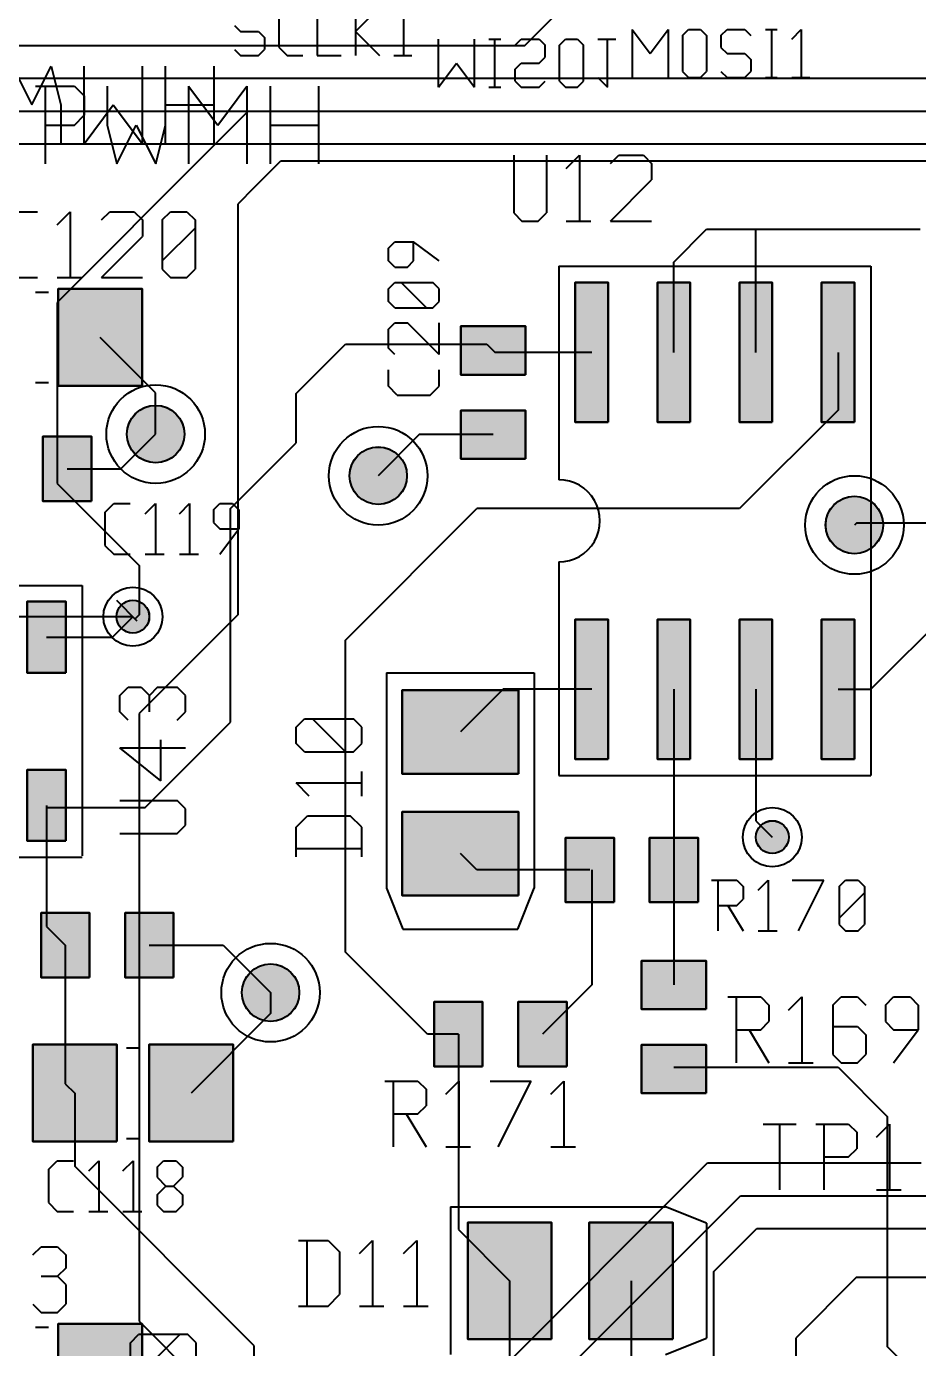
# Model space of a CAD drawing. Header units: millimetres. Extents: x 3 to 131, y 2 to 65.
# Drawn here: x 49.57 to 63.37, y 30.78 to 51.23 of the extents above; entities that cross this region are included whole.
import ezdxf

# ---------------------------------------------------------------- set-up
doc = ezdxf.new("R2010")
doc.units = ezdxf.units.MM
for name, color, linetype in [('bottom_copper', 7, 'Continuous'), ('bottom_silk', 7, 'Continuous'), ('drill_plated', 7, 'Continuous'), ('top_copper', 7, 'Continuous'), ('top_silk', 7, 'Continuous')]:
    doc.layers.add(name, color=color, linetype=linetype)

msp = doc.modelspace()

# ---------------------------------------------------------------- hatches: boundary and pattern name
at = {"layer": 'bottom_copper', "lineweight": 40}
for points in [[(52.008, 44.836), (51.982, 44.752), (51.941, 44.676), (51.886, 44.608), (51.819, 44.553), (51.742, 44.512), (51.659, 44.487), (51.572, 44.478), (51.485, 44.487), (51.402, 44.512), (51.325, 44.553), (51.257, 44.608), (51.202, 44.676), (51.161, 44.752), (51.136, 44.836), (51.127, 44.923), (51.136, 45.009), (51.161, 45.093), (51.202, 45.17), (51.257, 45.237), (51.325, 45.292), (51.402, 45.333), (51.485, 45.359), (51.572, 45.367), (51.659, 45.359), (51.742, 45.333), (51.819, 45.292), (51.886, 45.237), (51.941, 45.17), (51.982, 45.093), (52.008, 45.009), (52.016, 44.923), (52.008, 44.836)], [(55.451, 44.193), (55.425, 44.109), (55.384, 44.033), (55.329, 43.965), (55.262, 43.91), (55.185, 43.869), (55.102, 43.844), (55.015, 43.835), (54.928, 43.844), (54.845, 43.869), (54.768, 43.91), (54.7, 43.965), (54.645, 44.033), (54.604, 44.109), (54.579, 44.193), (54.57, 44.279), (54.579, 44.366), (54.604, 44.45), (54.645, 44.526), (54.7, 44.594), (54.768, 44.649), (54.845, 44.69), (54.928, 44.715), (55.015, 44.724), (55.102, 44.715), (55.185, 44.69), (55.262, 44.649), (55.329, 44.594), (55.384, 44.526), (55.425, 44.45), (55.451, 44.366), (55.459, 44.279), (55.451, 44.193)], [(62.817, 43.431), (62.791, 43.347), (62.75, 43.271), (62.695, 43.203), (62.628, 43.148), (62.551, 43.107), (62.468, 43.082), (62.381, 43.073), (62.294, 43.082), (62.211, 43.107), (62.134, 43.148), (62.066, 43.203), (62.011, 43.271), (61.97, 43.347), (61.945, 43.431), (61.936, 43.517), (61.945, 43.604), (61.97, 43.688), (62.011, 43.764), (62.066, 43.832), (62.134, 43.887), (62.211, 43.928), (62.294, 43.953), (62.381, 43.962), (62.468, 43.953), (62.551, 43.928), (62.628, 43.887), (62.695, 43.832), (62.75, 43.764), (62.791, 43.688), (62.817, 43.604), (62.825, 43.517), (62.817, 43.431)], [(51.469, 42.051), (51.454, 42.003), (51.431, 41.959), (51.399, 41.92), (51.361, 41.889), (51.317, 41.865), (51.269, 41.851), (51.22, 41.846), (51.17, 41.851), (51.123, 41.865), (51.079, 41.889), (51.04, 41.92), (51.009, 41.959), (50.985, 42.003), (50.971, 42.051), (50.966, 42.1), (50.971, 42.15), (50.985, 42.197), (51.009, 42.241), (51.04, 42.28), (51.079, 42.311), (51.123, 42.335), (51.17, 42.349), (51.22, 42.354), (51.269, 42.349), (51.317, 42.335), (51.361, 42.311), (51.399, 42.28), (51.431, 42.241), (51.454, 42.197), (51.469, 42.15), (51.474, 42.1), (51.469, 42.051)], [(61.36, 38.642), (61.345, 38.594), (61.322, 38.55), (61.29, 38.512), (61.252, 38.48), (61.208, 38.457), (61.16, 38.442), (61.111, 38.438), (61.061, 38.442), (61.014, 38.457), (60.97, 38.48), (60.931, 38.512), (60.9, 38.55), (60.876, 38.594), (60.862, 38.642), (60.857, 38.691), (60.862, 38.741), (60.876, 38.789), (60.9, 38.833), (60.931, 38.871), (60.97, 38.903), (61.014, 38.926), (61.061, 38.941), (61.111, 38.946), (61.16, 38.941), (61.208, 38.926), (61.252, 38.903), (61.29, 38.871), (61.322, 38.833), (61.345, 38.789), (61.36, 38.741), (61.365, 38.691), (61.36, 38.642)], [(53.786, 36.2), (53.76, 36.116), (53.719, 36.04), (53.664, 35.972), (53.597, 35.917), (53.52, 35.876), (53.437, 35.851), (53.35, 35.842), (53.263, 35.851), (53.18, 35.876), (53.103, 35.917), (53.035, 35.972), (52.98, 36.04), (52.939, 36.116), (52.914, 36.2), (52.905, 36.287), (52.914, 36.373), (52.939, 36.457), (52.98, 36.534), (53.035, 36.601), (53.103, 36.656), (53.18, 36.697), (53.263, 36.723), (53.35, 36.731), (53.437, 36.723), (53.52, 36.697), (53.597, 36.656), (53.664, 36.601), (53.719, 36.534), (53.76, 36.457), (53.786, 36.373), (53.794, 36.287), (53.786, 36.2)]]:
    msp.add_hatch(color=7, dxfattribs=at).paths.add_polyline_path(points, flags=0)
at = {"layer": 'drill_plated', "lineweight": 40}
for points in [[(52.008, 44.836), (51.982, 44.752), (51.941, 44.676), (51.886, 44.608), (51.819, 44.553), (51.742, 44.512), (51.659, 44.487), (51.572, 44.478), (51.485, 44.487), (51.402, 44.512), (51.325, 44.553), (51.257, 44.608), (51.202, 44.676), (51.161, 44.752), (51.136, 44.836), (51.127, 44.923), (51.136, 45.009), (51.161, 45.093), (51.202, 45.17), (51.257, 45.237), (51.325, 45.292), (51.402, 45.333), (51.485, 45.359), (51.572, 45.367), (51.659, 45.359), (51.742, 45.333), (51.819, 45.292), (51.886, 45.237), (51.941, 45.17), (51.982, 45.093), (52.008, 45.009), (52.016, 44.923), (52.008, 44.836)], [(55.451, 44.193), (55.425, 44.109), (55.384, 44.033), (55.329, 43.965), (55.262, 43.91), (55.185, 43.869), (55.102, 43.844), (55.015, 43.835), (54.928, 43.844), (54.845, 43.869), (54.768, 43.91), (54.7, 43.965), (54.645, 44.033), (54.604, 44.109), (54.579, 44.193), (54.57, 44.279), (54.579, 44.366), (54.604, 44.45), (54.645, 44.526), (54.7, 44.594), (54.768, 44.649), (54.845, 44.69), (54.928, 44.715), (55.015, 44.724), (55.102, 44.715), (55.185, 44.69), (55.262, 44.649), (55.329, 44.594), (55.384, 44.526), (55.425, 44.45), (55.451, 44.366), (55.459, 44.279), (55.451, 44.193)], [(62.817, 43.431), (62.791, 43.347), (62.75, 43.271), (62.695, 43.203), (62.628, 43.148), (62.551, 43.107), (62.468, 43.082), (62.381, 43.073), (62.294, 43.082), (62.211, 43.107), (62.134, 43.148), (62.066, 43.203), (62.011, 43.271), (61.97, 43.347), (61.945, 43.431), (61.936, 43.517), (61.945, 43.604), (61.97, 43.688), (62.011, 43.764), (62.066, 43.832), (62.134, 43.887), (62.211, 43.928), (62.294, 43.953), (62.381, 43.962), (62.468, 43.953), (62.551, 43.928), (62.628, 43.887), (62.695, 43.832), (62.75, 43.764), (62.791, 43.688), (62.817, 43.604), (62.825, 43.517), (62.817, 43.431)], [(51.469, 42.051), (51.454, 42.003), (51.431, 41.959), (51.399, 41.92), (51.361, 41.889), (51.317, 41.865), (51.269, 41.851), (51.22, 41.846), (51.17, 41.851), (51.123, 41.865), (51.079, 41.889), (51.04, 41.92), (51.009, 41.959), (50.985, 42.003), (50.971, 42.051), (50.966, 42.1), (50.971, 42.15), (50.985, 42.197), (51.009, 42.241), (51.04, 42.28), (51.079, 42.311), (51.123, 42.335), (51.17, 42.349), (51.22, 42.354), (51.269, 42.349), (51.317, 42.335), (51.361, 42.311), (51.399, 42.28), (51.431, 42.241), (51.454, 42.197), (51.469, 42.15), (51.474, 42.1), (51.469, 42.051)], [(61.36, 38.642), (61.345, 38.594), (61.322, 38.55), (61.29, 38.512), (61.252, 38.48), (61.208, 38.457), (61.16, 38.442), (61.111, 38.438), (61.061, 38.442), (61.014, 38.457), (60.97, 38.48), (60.931, 38.512), (60.9, 38.55), (60.876, 38.594), (60.862, 38.642), (60.857, 38.691), (60.862, 38.741), (60.876, 38.789), (60.9, 38.833), (60.931, 38.871), (60.97, 38.903), (61.014, 38.926), (61.061, 38.941), (61.111, 38.946), (61.16, 38.941), (61.208, 38.926), (61.252, 38.903), (61.29, 38.871), (61.322, 38.833), (61.345, 38.789), (61.36, 38.741), (61.365, 38.691), (61.36, 38.642)], [(53.786, 36.2), (53.76, 36.116), (53.719, 36.04), (53.664, 35.972), (53.597, 35.917), (53.52, 35.876), (53.437, 35.851), (53.35, 35.842), (53.263, 35.851), (53.18, 35.876), (53.103, 35.917), (53.035, 35.972), (52.98, 36.04), (52.939, 36.116), (52.914, 36.2), (52.905, 36.287), (52.914, 36.373), (52.939, 36.457), (52.98, 36.534), (53.035, 36.601), (53.103, 36.656), (53.18, 36.697), (53.263, 36.723), (53.35, 36.731), (53.437, 36.723), (53.52, 36.697), (53.597, 36.656), (53.664, 36.601), (53.719, 36.534), (53.76, 36.457), (53.786, 36.373), (53.794, 36.287), (53.786, 36.2)]]:
    msp.add_hatch(color=7, dxfattribs=at).paths.add_polyline_path(points, flags=0)
at = {"layer": 'top_copper', "lineweight": 40}
for points in [[(58.571, 45.105), (58.063, 45.105), (58.063, 47.264), (58.571, 47.264), (58.571, 45.105)], [(59.841, 45.105), (59.333, 45.105), (59.333, 47.264), (59.841, 47.264), (59.841, 45.105)], [(61.111, 45.105), (60.603, 45.105), (60.603, 47.264), (61.111, 47.264), (61.111, 45.105)], [(62.381, 45.105), (61.873, 45.105), (61.873, 47.264), (62.381, 47.264), (62.381, 45.105)], [(51.362, 45.668), (50.062, 45.668), (50.062, 47.168), (51.362, 47.168), (51.362, 45.668)], [(57.293, 45.84), (56.293, 45.84), (56.293, 46.589), (57.293, 46.589), (57.293, 45.84)], [(52.008, 44.836), (51.982, 44.752), (51.941, 44.676), (51.886, 44.608), (51.819, 44.553), (51.742, 44.512), (51.659, 44.487), (51.572, 44.478), (51.485, 44.487), (51.402, 44.512), (51.325, 44.553), (51.257, 44.608), (51.202, 44.676), (51.161, 44.752), (51.136, 44.836), (51.127, 44.923), (51.136, 45.009), (51.161, 45.093), (51.202, 45.17), (51.257, 45.237), (51.325, 45.292), (51.402, 45.333), (51.485, 45.359), (51.572, 45.367), (51.659, 45.359), (51.742, 45.333), (51.819, 45.292), (51.886, 45.237), (51.941, 45.17), (51.982, 45.093), (52.008, 45.009), (52.016, 44.923), (52.008, 44.836)], [(57.293, 44.54), (56.293, 44.54), (56.293, 45.289), (57.293, 45.289), (57.293, 44.54)], [(50.579, 43.886), (49.829, 43.886), (49.829, 44.886), (50.579, 44.886), (50.579, 43.886)], [(55.451, 44.193), (55.425, 44.109), (55.384, 44.033), (55.329, 43.965), (55.262, 43.91), (55.185, 43.869), (55.102, 43.844), (55.015, 43.835), (54.928, 43.844), (54.845, 43.869), (54.768, 43.91), (54.7, 43.965), (54.645, 44.033), (54.604, 44.109), (54.579, 44.193), (54.57, 44.279), (54.579, 44.366), (54.604, 44.45), (54.645, 44.526), (54.7, 44.594), (54.768, 44.649), (54.845, 44.69), (54.928, 44.715), (55.015, 44.724), (55.102, 44.715), (55.185, 44.69), (55.262, 44.649), (55.329, 44.594), (55.384, 44.526), (55.425, 44.45), (55.451, 44.366), (55.459, 44.279), (55.451, 44.193)], [(62.817, 43.431), (62.791, 43.347), (62.75, 43.271), (62.695, 43.203), (62.628, 43.148), (62.551, 43.107), (62.468, 43.082), (62.381, 43.073), (62.294, 43.082), (62.211, 43.107), (62.134, 43.148), (62.066, 43.203), (62.011, 43.271), (61.97, 43.347), (61.945, 43.431), (61.936, 43.517), (61.945, 43.604), (61.97, 43.688), (62.011, 43.764), (62.066, 43.832), (62.134, 43.887), (62.211, 43.928), (62.294, 43.953), (62.381, 43.962), (62.468, 43.953), (62.551, 43.928), (62.628, 43.887), (62.695, 43.832), (62.75, 43.764), (62.791, 43.688), (62.817, 43.604), (62.825, 43.517), (62.817, 43.431)], [(50.184, 41.233), (49.584, 41.233), (49.584, 42.333), (50.184, 42.333), (50.184, 41.233)], [(51.469, 42.051), (51.454, 42.003), (51.431, 41.959), (51.399, 41.92), (51.361, 41.889), (51.317, 41.865), (51.269, 41.851), (51.22, 41.846), (51.17, 41.851), (51.123, 41.865), (51.079, 41.889), (51.04, 41.92), (51.009, 41.959), (50.985, 42.003), (50.971, 42.051), (50.966, 42.1), (50.971, 42.15), (50.985, 42.197), (51.009, 42.241), (51.04, 42.28), (51.079, 42.311), (51.123, 42.335), (51.17, 42.349), (51.22, 42.354), (51.269, 42.349), (51.317, 42.335), (51.361, 42.311), (51.399, 42.28), (51.431, 42.241), (51.454, 42.197), (51.469, 42.15), (51.474, 42.1), (51.469, 42.051)], [(58.571, 39.898), (58.063, 39.898), (58.063, 42.057), (58.571, 42.057), (58.571, 39.898)], [(59.841, 39.898), (59.333, 39.898), (59.333, 42.057), (59.841, 42.057), (59.841, 39.898)], [(61.111, 39.898), (60.603, 39.898), (60.603, 42.057), (61.111, 42.057), (61.111, 39.898)], [(62.381, 39.898), (61.873, 39.898), (61.873, 42.057), (62.381, 42.057), (62.381, 39.898)], [(57.187, 39.669), (55.383, 39.669), (55.383, 40.965), (57.187, 40.965), (57.187, 39.669)], [(50.184, 38.633), (49.584, 38.633), (49.584, 39.733), (50.184, 39.733), (50.184, 38.633)], [(57.187, 37.79), (55.383, 37.79), (55.383, 39.085), (57.187, 39.085), (57.187, 37.79)], [(61.36, 38.642), (61.345, 38.594), (61.322, 38.55), (61.29, 38.512), (61.252, 38.48), (61.208, 38.457), (61.16, 38.442), (61.111, 38.438), (61.061, 38.442), (61.014, 38.457), (60.97, 38.48), (60.931, 38.512), (60.9, 38.55), (60.876, 38.594), (60.862, 38.642), (60.857, 38.691), (60.862, 38.741), (60.876, 38.789), (60.9, 38.833), (60.931, 38.871), (60.97, 38.903), (61.014, 38.926), (61.061, 38.941), (61.111, 38.946), (61.16, 38.941), (61.208, 38.926), (61.252, 38.903), (61.29, 38.871), (61.322, 38.833), (61.345, 38.789), (61.36, 38.741), (61.365, 38.691), (61.36, 38.642)], [(58.662, 37.684), (57.912, 37.684), (57.912, 38.683), (58.662, 38.683), (58.662, 37.684)], [(59.962, 37.684), (59.212, 37.684), (59.212, 38.683), (59.962, 38.683), (59.962, 37.684)], [(50.549, 36.52), (49.799, 36.52), (49.799, 37.52), (50.549, 37.52), (50.549, 36.52)], [(51.849, 36.52), (51.099, 36.52), (51.099, 37.52), (51.849, 37.52), (51.849, 36.52)], [(53.786, 36.2), (53.76, 36.116), (53.719, 36.04), (53.664, 35.972), (53.597, 35.917), (53.52, 35.876), (53.437, 35.851), (53.35, 35.842), (53.263, 35.851), (53.18, 35.876), (53.103, 35.917), (53.035, 35.972), (52.98, 36.04), (52.939, 36.116), (52.914, 36.2), (52.905, 36.287), (52.914, 36.373), (52.939, 36.457), (52.98, 36.534), (53.035, 36.601), (53.103, 36.656), (53.18, 36.697), (53.263, 36.723), (53.35, 36.731), (53.437, 36.723), (53.52, 36.697), (53.597, 36.656), (53.664, 36.601), (53.719, 36.534), (53.76, 36.457), (53.786, 36.373), (53.794, 36.287), (53.786, 36.2)], [(60.087, 36.031), (59.087, 36.031), (59.087, 36.78), (60.087, 36.78), (60.087, 36.031)], [(56.63, 35.144), (55.88, 35.144), (55.88, 36.143), (56.63, 36.143), (56.63, 35.144)], [(57.93, 35.144), (57.18, 35.144), (57.18, 36.143), (57.93, 36.143), (57.93, 35.144)], [(50.97, 33.984), (49.67, 33.984), (49.67, 35.484), (50.97, 35.484), (50.97, 33.984)], [(52.77, 33.984), (51.47, 33.984), (51.47, 35.484), (52.77, 35.484), (52.77, 33.984)], [(60.087, 34.731), (59.087, 34.731), (59.087, 35.48), (60.087, 35.48), (60.087, 34.731)], [(57.694, 30.932), (56.399, 30.932), (56.399, 32.735), (57.694, 32.735), (57.694, 30.932)], [(59.574, 30.932), (58.279, 30.932), (58.279, 32.735), (59.574, 32.735), (59.574, 30.932)], [(51.362, 29.666), (50.062, 29.666), (50.062, 31.166), (51.362, 31.166), (51.362, 29.666)]]:
    msp.add_hatch(color=7, dxfattribs=at).paths.add_polyline_path(points, flags=0)

# ---------------------------------------------------------------- linework, layer by layer
at = {"layer": 'bottom_copper', "color": 7, "lineweight": 40}
for p, q in [((52.998, 49.911), (51.22, 48.133)), ((113.196, 49.911), (52.998, 49.911)), ((53.096, 48.733), (53.506, 49.149)), ((53.506, 49.149), (93.638, 49.149)), ((53.096, 48.733), (52.842, 48.479)), ((52.842, 48.479), (52.842, 42.129)), ((51.22, 48.127), (50.048, 46.955)), ((51.22, 48.133), (51.22, 48.127)), ((50.048, 46.955), (50.048, 44.161)), ((50.048, 44.161), (51.318, 42.891)), ((51.318, 42.891), (51.318, 42.129)), ((50.966, 42.354), (51.283, 42.037)), ((51.318, 42.129), (51.255, 42.065)), ((52.842, 42.129), (51.318, 40.605)), ((51.22, 42.1), (47.156, 42.1)), ((51.318, 40.605), (51.318, 31.207)), ((56.398, 29.943), (60.11, 33.654)), ((60.11, 33.654), (63.412, 33.654)), ((57.668, 30.197), (60.618, 33.147)), ((60.618, 33.147), (63.666, 33.147)), ((60.208, 31.975), (60.872, 32.639)), ((60.872, 32.639), (64.428, 32.639)), ((60.208, 29.048), (60.208, 31.975)), ((62.408, 31.883), (61.478, 30.953)), ((64.942, 31.883), (62.408, 31.883)), ((51.318, 31.207), (53.096, 29.429)), ((61.478, 29.048), (61.478, 30.953))]:
    msp.add_line(p, q, dxfattribs=at)
for points in [[(52.008, 44.836), (51.982, 44.752), (51.941, 44.676), (51.886, 44.608), (51.819, 44.553), (51.742, 44.512), (51.659, 44.487), (51.572, 44.478), (51.485, 44.487), (51.402, 44.512), (51.325, 44.553), (51.257, 44.608), (51.202, 44.676), (51.161, 44.752), (51.136, 44.836), (51.127, 44.923), (51.136, 45.009), (51.161, 45.093), (51.202, 45.17), (51.257, 45.237), (51.325, 45.292), (51.402, 45.333), (51.485, 45.359), (51.572, 45.367), (51.659, 45.359), (51.742, 45.333), (51.819, 45.292), (51.886, 45.237), (51.941, 45.17), (51.982, 45.093), (52.008, 45.009), (52.016, 44.923), (52.008, 44.836)], [(55.451, 44.193), (55.425, 44.109), (55.384, 44.033), (55.329, 43.965), (55.262, 43.91), (55.185, 43.869), (55.102, 43.844), (55.015, 43.835), (54.928, 43.844), (54.845, 43.869), (54.768, 43.91), (54.7, 43.965), (54.645, 44.033), (54.604, 44.109), (54.579, 44.193), (54.57, 44.279), (54.579, 44.366), (54.604, 44.45), (54.645, 44.526), (54.7, 44.594), (54.768, 44.649), (54.845, 44.69), (54.928, 44.715), (55.015, 44.724), (55.102, 44.715), (55.185, 44.69), (55.262, 44.649), (55.329, 44.594), (55.384, 44.526), (55.425, 44.45), (55.451, 44.366), (55.459, 44.279), (55.451, 44.193)], [(62.817, 43.431), (62.791, 43.347), (62.75, 43.271), (62.695, 43.203), (62.628, 43.148), (62.551, 43.107), (62.468, 43.082), (62.381, 43.073), (62.294, 43.082), (62.211, 43.107), (62.134, 43.148), (62.066, 43.203), (62.011, 43.271), (61.97, 43.347), (61.945, 43.431), (61.936, 43.517), (61.945, 43.604), (61.97, 43.688), (62.011, 43.764), (62.066, 43.832), (62.134, 43.887), (62.211, 43.928), (62.294, 43.953), (62.381, 43.962), (62.468, 43.953), (62.551, 43.928), (62.628, 43.887), (62.695, 43.832), (62.75, 43.764), (62.791, 43.688), (62.817, 43.604), (62.825, 43.517), (62.817, 43.431)], [(51.469, 42.051), (51.454, 42.003), (51.431, 41.959), (51.399, 41.92), (51.361, 41.889), (51.317, 41.865), (51.269, 41.851), (51.22, 41.846), (51.17, 41.851), (51.123, 41.865), (51.079, 41.889), (51.04, 41.92), (51.009, 41.959), (50.985, 42.003), (50.971, 42.051), (50.966, 42.1), (50.971, 42.15), (50.985, 42.197), (51.009, 42.241), (51.04, 42.28), (51.079, 42.311), (51.123, 42.335), (51.17, 42.349), (51.22, 42.354), (51.269, 42.349), (51.317, 42.335), (51.361, 42.311), (51.399, 42.28), (51.431, 42.241), (51.454, 42.197), (51.469, 42.15), (51.474, 42.1), (51.469, 42.051)], [(61.36, 38.642), (61.345, 38.594), (61.322, 38.55), (61.29, 38.512), (61.252, 38.48), (61.208, 38.457), (61.16, 38.442), (61.111, 38.438), (61.061, 38.442), (61.014, 38.457), (60.97, 38.48), (60.931, 38.512), (60.9, 38.55), (60.876, 38.594), (60.862, 38.642), (60.857, 38.691), (60.862, 38.741), (60.876, 38.789), (60.9, 38.833), (60.931, 38.871), (60.97, 38.903), (61.014, 38.926), (61.061, 38.941), (61.111, 38.946), (61.16, 38.941), (61.208, 38.926), (61.252, 38.903), (61.29, 38.871), (61.322, 38.833), (61.345, 38.789), (61.36, 38.741), (61.365, 38.691), (61.36, 38.642)], [(53.786, 36.2), (53.76, 36.116), (53.719, 36.04), (53.664, 35.972), (53.597, 35.917), (53.52, 35.876), (53.437, 35.851), (53.35, 35.842), (53.263, 35.851), (53.18, 35.876), (53.103, 35.917), (53.035, 35.972), (52.98, 36.04), (52.939, 36.116), (52.914, 36.2), (52.905, 36.287), (52.914, 36.373), (52.939, 36.457), (52.98, 36.534), (53.035, 36.601), (53.103, 36.656), (53.18, 36.697), (53.263, 36.723), (53.35, 36.731), (53.437, 36.723), (53.52, 36.697), (53.597, 36.656), (53.664, 36.601), (53.719, 36.534), (53.76, 36.457), (53.786, 36.373), (53.794, 36.287), (53.786, 36.2)]]:
    msp.add_lwpolyline(points, close=True, dxfattribs=at)
for centre, major_axis in [((51.572, 44.923), (0.762, 0)), ((51.572, 44.923), (0.444, 0)), ((55.015, 44.279), (0.762, 0)), ((55.015, 44.279), (0.444, 0)), ((62.381, 43.517), (0.762, 0)), ((62.381, 43.517), (0.444, 0)), ((51.22, 42.1), (0.457, 0)), ((51.22, 42.1), (0.254, 0)), ((61.111, 38.691), (0.457, 0)), ((61.111, 38.691), (0.254, 0)), ((53.35, 36.287), (0.762, 0)), ((53.35, 36.287), (0.444, 0))]:
    msp.add_ellipse(centre, major_axis=major_axis, ratio=1, dxfattribs=at)
at = {"layer": 'bottom_silk', "color": 7, "lineweight": 40}
for p, q in [((55.947, 50.288), (55.947, 51.029)), ((56.504, 50.288), (56.504, 51.029)), ((56.726, 51.029), (56.912, 51.029)), ((56.819, 50.288), (56.819, 51.029)), ((57.134, 50.937), (57.227, 51.029)), ((57.227, 51.029), (57.505, 51.029)), ((57.505, 51.029), (57.598, 50.937)), ((57.598, 50.751), (57.598, 50.937)), ((57.82, 50.937), (57.913, 51.029)), ((57.82, 50.38), (57.82, 50.937)), ((57.913, 51.029), (58.098, 51.029)), ((58.098, 51.029), (58.191, 50.937)), ((58.191, 50.38), (58.191, 50.937)), ((58.414, 51.029), (58.692, 51.029)), ((58.562, 50.288), (58.562, 51.029)), ((57.505, 50.659), (57.598, 50.751)), ((49.358, 50.61), (49.657, 50.011)), ((49.657, 50.011), (49.957, 50.61)), ((49.957, 50.61), (50.107, 50.011)), ((50.467, 49.411), (50.467, 50.61)), ((51.366, 49.411), (51.366, 50.61)), ((51.725, 49.411), (51.725, 50.61)), ((52.475, 49.411), (52.475, 50.61)), ((55.947, 50.288), (56.226, 50.659)), ((56.226, 50.659), (56.504, 50.288)), ((57.134, 50.566), (57.227, 50.659)), ((57.134, 50.38), (57.134, 50.566)), ((57.227, 50.659), (57.505, 50.659)), ((56.726, 50.288), (56.912, 50.288)), ((57.134, 50.38), (57.227, 50.288)), ((57.227, 50.288), (57.505, 50.288)), ((57.505, 50.288), (57.598, 50.38)), ((57.82, 50.38), (57.913, 50.288)), ((57.913, 50.288), (58.098, 50.288)), ((58.098, 50.288), (58.191, 50.38)), ((58.414, 50.436), (58.562, 50.288)), ((50.107, 50.011), (50.107, 49.411)), ((50.467, 49.411), (50.916, 50.011)), ((50.916, 50.011), (51.366, 49.411)), ((51.725, 50.011), (52.475, 50.011)), ((51.182, 30.873), (51.309, 31)), ((51.182, 30.619), (51.182, 30.873)), ((52.071, 31), (51.309, 31)), ((51.436, 30.492), (51.944, 31)), ((52.198, 30.873), (52.071, 31)), ((52.198, 30.619), (52.198, 30.873))]:
    msp.add_line(p, q, dxfattribs=at)
at = {"layer": 'drill_plated', "color": 7, "lineweight": 40}
for points in [[(52.008, 44.836), (51.982, 44.752), (51.941, 44.676), (51.886, 44.608), (51.819, 44.553), (51.742, 44.512), (51.659, 44.487), (51.572, 44.478), (51.485, 44.487), (51.402, 44.512), (51.325, 44.553), (51.257, 44.608), (51.202, 44.676), (51.161, 44.752), (51.136, 44.836), (51.127, 44.923), (51.136, 45.009), (51.161, 45.093), (51.202, 45.17), (51.257, 45.237), (51.325, 45.292), (51.402, 45.333), (51.485, 45.359), (51.572, 45.367), (51.659, 45.359), (51.742, 45.333), (51.819, 45.292), (51.886, 45.237), (51.941, 45.17), (51.982, 45.093), (52.008, 45.009), (52.016, 44.923), (52.008, 44.836)], [(55.451, 44.193), (55.425, 44.109), (55.384, 44.033), (55.329, 43.965), (55.262, 43.91), (55.185, 43.869), (55.102, 43.844), (55.015, 43.835), (54.928, 43.844), (54.845, 43.869), (54.768, 43.91), (54.7, 43.965), (54.645, 44.033), (54.604, 44.109), (54.579, 44.193), (54.57, 44.279), (54.579, 44.366), (54.604, 44.45), (54.645, 44.526), (54.7, 44.594), (54.768, 44.649), (54.845, 44.69), (54.928, 44.715), (55.015, 44.724), (55.102, 44.715), (55.185, 44.69), (55.262, 44.649), (55.329, 44.594), (55.384, 44.526), (55.425, 44.45), (55.451, 44.366), (55.459, 44.279), (55.451, 44.193)], [(62.817, 43.431), (62.791, 43.347), (62.75, 43.271), (62.695, 43.203), (62.628, 43.148), (62.551, 43.107), (62.468, 43.082), (62.381, 43.073), (62.294, 43.082), (62.211, 43.107), (62.134, 43.148), (62.066, 43.203), (62.011, 43.271), (61.97, 43.347), (61.945, 43.431), (61.936, 43.517), (61.945, 43.604), (61.97, 43.688), (62.011, 43.764), (62.066, 43.832), (62.134, 43.887), (62.211, 43.928), (62.294, 43.953), (62.381, 43.962), (62.468, 43.953), (62.551, 43.928), (62.628, 43.887), (62.695, 43.832), (62.75, 43.764), (62.791, 43.688), (62.817, 43.604), (62.825, 43.517), (62.817, 43.431)], [(51.469, 42.051), (51.454, 42.003), (51.431, 41.959), (51.399, 41.92), (51.361, 41.889), (51.317, 41.865), (51.269, 41.851), (51.22, 41.846), (51.17, 41.851), (51.123, 41.865), (51.079, 41.889), (51.04, 41.92), (51.009, 41.959), (50.985, 42.003), (50.971, 42.051), (50.966, 42.1), (50.971, 42.15), (50.985, 42.197), (51.009, 42.241), (51.04, 42.28), (51.079, 42.311), (51.123, 42.335), (51.17, 42.349), (51.22, 42.354), (51.269, 42.349), (51.317, 42.335), (51.361, 42.311), (51.399, 42.28), (51.431, 42.241), (51.454, 42.197), (51.469, 42.15), (51.474, 42.1), (51.469, 42.051)], [(61.36, 38.642), (61.345, 38.594), (61.322, 38.55), (61.29, 38.512), (61.252, 38.48), (61.208, 38.457), (61.16, 38.442), (61.111, 38.438), (61.061, 38.442), (61.014, 38.457), (60.97, 38.48), (60.931, 38.512), (60.9, 38.55), (60.876, 38.594), (60.862, 38.642), (60.857, 38.691), (60.862, 38.741), (60.876, 38.789), (60.9, 38.833), (60.931, 38.871), (60.97, 38.903), (61.014, 38.926), (61.061, 38.941), (61.111, 38.946), (61.16, 38.941), (61.208, 38.926), (61.252, 38.903), (61.29, 38.871), (61.322, 38.833), (61.345, 38.789), (61.36, 38.741), (61.365, 38.691), (61.36, 38.642)], [(53.786, 36.2), (53.76, 36.116), (53.719, 36.04), (53.664, 35.972), (53.597, 35.917), (53.52, 35.876), (53.437, 35.851), (53.35, 35.842), (53.263, 35.851), (53.18, 35.876), (53.103, 35.917), (53.035, 35.972), (52.98, 36.04), (52.939, 36.116), (52.914, 36.2), (52.905, 36.287), (52.914, 36.373), (52.939, 36.457), (52.98, 36.534), (53.035, 36.601), (53.103, 36.656), (53.18, 36.697), (53.263, 36.723), (53.35, 36.731), (53.437, 36.723), (53.52, 36.697), (53.597, 36.656), (53.664, 36.601), (53.719, 36.534), (53.76, 36.457), (53.786, 36.373), (53.794, 36.287), (53.786, 36.2)]]:
    msp.add_lwpolyline(points, close=True, dxfattribs=at)
for centre, major_axis in [((51.572, 44.923), (0.444, 0)), ((55.015, 44.279), (0.444, 0)), ((62.381, 43.517), (0.444, 0)), ((51.22, 42.1), (0.254, 0)), ((61.111, 38.691), (0.254, 0)), ((53.35, 36.287), (0.444, 0))]:
    msp.add_ellipse(centre, major_axis=major_axis, ratio=1, dxfattribs=at)
at = {"layer": 'top_copper', "color": 7, "lineweight": 40}
for p, q in [((57.277, 50.927), (59.776, 53.426)), ((57.277, 50.927), (43.346, 50.927)), ((64.389, 50.419), (43.6, 50.419)), ((70.485, 49.911), (43.854, 49.911)), ((72.517, 49.403), (44.108, 49.403)), ((59.587, 47.581), (60.095, 48.09)), ((60.095, 48.09), (63.397, 48.09)), ((60.857, 46.184), (60.857, 48.09)), ((59.587, 46.184), (59.587, 47.581)), ((58.571, 47.264), (58.063, 47.264)), ((58.063, 47.264), (58.063, 45.105)), ((58.571, 45.105), (58.571, 47.264)), ((59.841, 47.264), (59.333, 47.264)), ((59.333, 47.264), (59.333, 45.105)), ((59.841, 45.105), (59.841, 47.264)), ((61.111, 47.264), (60.603, 47.264)), ((60.603, 47.264), (60.603, 45.105)), ((61.111, 45.105), (61.111, 47.264)), ((62.381, 47.264), (61.873, 47.264)), ((61.873, 47.264), (61.873, 45.105)), ((62.381, 45.105), (62.381, 47.264)), ((51.362, 47.168), (50.062, 47.168)), ((50.062, 47.168), (50.062, 45.668)), ((51.362, 45.668), (51.362, 47.168)), ((51.572, 45.558), (50.712, 46.418)), ((56.293, 46.589), (56.293, 45.84)), ((57.293, 46.589), (56.293, 46.589)), ((57.293, 45.84), (57.293, 46.589)), ((53.745, 45.55), (54.507, 46.312)), ((54.507, 46.312), (56.696, 46.312)), ((56.696, 46.312), (56.823, 46.184)), ((58.317, 46.184), (56.823, 46.184)), ((62.127, 46.184), (62.127, 45.295)), ((56.293, 45.84), (57.293, 45.84)), ((50.062, 45.668), (51.362, 45.668)), ((51.572, 44.923), (51.572, 45.558)), ((53.745, 44.788), (53.745, 45.55)), ((56.293, 45.289), (56.293, 44.54)), ((57.293, 45.289), (56.293, 45.289)), ((57.293, 44.54), (57.293, 45.289)), ((62.127, 45.295), (60.603, 43.772)), ((58.063, 45.105), (58.571, 45.105)), ((59.333, 45.105), (59.841, 45.105)), ((60.603, 45.105), (61.111, 45.105)), ((61.873, 45.105), (62.381, 45.105)), ((50.579, 44.886), (49.829, 44.886)), ((49.829, 44.886), (49.829, 43.886)), ((50.579, 43.886), (50.579, 44.886)), ((51.035, 44.386), (51.572, 44.923)), ((52.729, 43.772), (53.745, 44.788)), ((55.65, 44.914), (55.015, 44.279)), ((56.793, 44.914), (55.65, 44.914)), ((50.204, 44.386), (51.035, 44.386)), ((56.293, 44.54), (57.293, 44.54)), ((49.829, 43.886), (50.579, 43.886)), ((52.729, 40.469), (52.729, 43.772)), ((54.507, 41.739), (56.539, 43.772)), ((60.603, 43.772), (56.539, 43.772)), ((62.411, 43.547), (62.381, 43.517)), ((63.905, 43.547), (62.411, 43.547)), ((50.184, 42.333), (49.584, 42.333)), ((49.584, 42.333), (49.584, 41.233)), ((50.184, 41.233), (50.184, 42.333)), ((62.635, 40.977), (63.905, 42.248)), ((50.902, 41.783), (51.22, 42.1)), ((58.571, 42.057), (58.063, 42.057)), ((58.063, 42.057), (58.063, 39.898)), ((58.571, 39.898), (58.571, 42.057)), ((59.841, 42.057), (59.333, 42.057)), ((59.333, 42.057), (59.333, 39.898)), ((59.841, 39.898), (59.841, 42.057)), ((61.111, 42.057), (60.603, 42.057)), ((60.603, 42.057), (60.603, 39.898)), ((61.111, 39.898), (61.111, 42.057)), ((62.381, 42.057), (61.873, 42.057)), ((61.873, 42.057), (61.873, 39.898)), ((62.381, 39.898), (62.381, 42.057)), ((49.884, 41.783), (50.902, 41.783)), ((54.507, 36.913), (54.507, 41.739)), ((49.584, 41.233), (50.184, 41.233)), ((55.383, 40.965), (55.383, 39.669)), ((57.187, 40.965), (55.383, 40.965)), ((56.945, 40.977), (56.285, 40.317)), ((58.317, 40.977), (56.945, 40.977)), ((57.187, 39.669), (57.187, 40.965)), ((59.587, 40.977), (59.587, 36.406)), ((60.857, 40.977), (60.857, 38.946)), ((62.127, 40.977), (62.635, 40.977)), ((51.408, 39.148), (52.729, 40.469)), ((58.063, 39.898), (58.571, 39.898)), ((59.333, 39.898), (59.841, 39.898)), ((60.603, 39.898), (61.111, 39.898)), ((61.873, 39.898), (62.381, 39.898)), ((50.184, 39.733), (49.584, 39.733)), ((49.584, 39.733), (49.584, 38.633)), ((50.184, 38.633), (50.184, 39.733)), ((55.383, 39.669), (57.187, 39.669)), ((49.884, 39.183), (49.884, 37.31)), ((49.884, 39.148), (51.408, 39.148)), ((55.383, 39.085), (55.383, 37.79)), ((57.187, 39.085), (55.383, 39.085)), ((57.187, 37.79), (57.187, 39.085)), ((60.857, 38.946), (61.111, 38.691)), ((49.584, 38.633), (50.184, 38.633)), ((58.662, 38.683), (57.912, 38.683)), ((57.912, 38.683), (57.912, 37.684)), ((58.662, 37.684), (58.662, 38.683)), ((59.962, 38.683), (59.212, 38.683)), ((59.212, 38.683), (59.212, 37.684)), ((59.962, 37.684), (59.962, 38.683)), ((56.539, 38.184), (56.285, 38.438)), ((58.287, 38.184), (56.539, 38.184)), ((58.317, 38.184), (58.317, 36.406)), ((55.383, 37.79), (57.187, 37.79)), ((57.912, 37.684), (58.662, 37.684)), ((59.212, 37.684), (59.962, 37.684)), ((50.549, 37.52), (49.799, 37.52)), ((49.799, 37.52), (49.799, 36.52)), ((50.549, 36.52), (50.549, 37.52)), ((51.849, 37.52), (51.099, 37.52)), ((51.099, 37.52), (51.099, 36.52)), ((51.849, 36.52), (51.849, 37.52)), ((49.884, 37.31), (50.174, 37.02)), ((50.174, 37.02), (50.174, 34.88)), ((51.474, 37.02), (52.616, 37.02)), ((52.616, 37.02), (53.35, 36.287)), ((55.777, 35.644), (54.507, 36.913)), ((59.087, 36.78), (59.087, 36.031)), ((60.087, 36.78), (59.087, 36.78)), ((60.087, 36.031), (60.087, 36.78)), ((49.799, 36.52), (50.549, 36.52)), ((51.099, 36.52), (51.849, 36.52)), ((58.317, 36.406), (57.555, 35.644)), ((53.35, 36.287), (53.35, 35.964)), ((56.63, 36.143), (55.88, 36.143)), ((55.88, 36.143), (55.88, 35.144)), ((56.63, 35.144), (56.63, 36.143)), ((57.93, 36.143), (57.18, 36.143)), ((57.18, 36.143), (57.18, 35.144)), ((57.93, 35.144), (57.93, 36.143)), ((59.087, 36.031), (60.087, 36.031)), ((53.35, 35.964), (52.12, 34.734)), ((56.255, 35.644), (55.777, 35.644)), ((56.255, 35.644), (56.255, 32.625)), ((50.97, 35.484), (49.67, 35.484)), ((49.67, 35.484), (49.67, 33.984)), ((50.97, 33.984), (50.97, 35.484)), ((52.77, 35.484), (51.47, 35.484)), ((51.47, 35.484), (51.47, 33.984)), ((52.77, 33.984), (52.77, 35.484)), ((59.087, 35.48), (59.087, 34.731)), ((60.087, 35.48), (59.087, 35.48)), ((60.087, 34.731), (60.087, 35.48)), ((55.88, 35.144), (56.63, 35.144)), ((57.18, 35.144), (57.93, 35.144)), ((59.587, 35.136), (62.127, 35.136)), ((62.127, 35.136), (62.889, 34.373)), ((50.174, 34.88), (50.32, 34.734)), ((50.32, 34.734), (50.32, 33.602)), ((59.087, 34.731), (60.087, 34.731)), ((62.889, 34.373), (62.889, 30.817)), ((49.67, 33.984), (50.97, 33.984)), ((51.47, 33.984), (52.77, 33.984)), ((53.096, 30.826), (50.32, 33.602)), ((57.694, 32.735), (56.399, 32.735)), ((56.399, 32.735), (56.399, 30.932)), ((57.694, 30.932), (57.694, 32.735)), ((59.574, 32.735), (58.279, 32.735)), ((58.279, 32.735), (58.279, 30.932)), ((59.574, 30.932), (59.574, 32.735)), ((56.255, 32.625), (57.047, 31.834)), ((57.047, 31.834), (57.047, 23.706)), ((58.926, 31.834), (58.926, 29.09)), ((51.362, 31.166), (50.062, 31.166)), ((50.062, 31.166), (50.062, 29.666)), ((51.362, 29.666), (51.362, 31.166)), ((56.399, 30.932), (57.694, 30.932)), ((58.279, 30.932), (59.574, 30.932)), ((53.096, 25.365), (53.096, 30.826)), ((65.683, 28.023), (62.889, 30.817))]:
    msp.add_line(p, q, dxfattribs=at)
for points in [[(58.571, 45.105), (58.063, 45.105), (58.063, 47.264), (58.571, 47.264), (58.571, 45.105)], [(59.841, 45.105), (59.333, 45.105), (59.333, 47.264), (59.841, 47.264), (59.841, 45.105)], [(61.111, 45.105), (60.603, 45.105), (60.603, 47.264), (61.111, 47.264), (61.111, 45.105)], [(62.381, 45.105), (61.873, 45.105), (61.873, 47.264), (62.381, 47.264), (62.381, 45.105)], [(51.362, 45.668), (50.062, 45.668), (50.062, 47.168), (51.362, 47.168), (51.362, 45.668)], [(57.293, 45.84), (56.293, 45.84), (56.293, 46.589), (57.293, 46.589), (57.293, 45.84)], [(52.008, 44.836), (51.982, 44.752), (51.941, 44.676), (51.886, 44.608), (51.819, 44.553), (51.742, 44.512), (51.659, 44.487), (51.572, 44.478), (51.485, 44.487), (51.402, 44.512), (51.325, 44.553), (51.257, 44.608), (51.202, 44.676), (51.161, 44.752), (51.136, 44.836), (51.127, 44.923), (51.136, 45.009), (51.161, 45.093), (51.202, 45.17), (51.257, 45.237), (51.325, 45.292), (51.402, 45.333), (51.485, 45.359), (51.572, 45.367), (51.659, 45.359), (51.742, 45.333), (51.819, 45.292), (51.886, 45.237), (51.941, 45.17), (51.982, 45.093), (52.008, 45.009), (52.016, 44.923), (52.008, 44.836)], [(57.293, 44.54), (56.293, 44.54), (56.293, 45.289), (57.293, 45.289), (57.293, 44.54)], [(50.579, 43.886), (49.829, 43.886), (49.829, 44.886), (50.579, 44.886), (50.579, 43.886)], [(55.451, 44.193), (55.425, 44.109), (55.384, 44.033), (55.329, 43.965), (55.262, 43.91), (55.185, 43.869), (55.102, 43.844), (55.015, 43.835), (54.928, 43.844), (54.845, 43.869), (54.768, 43.91), (54.7, 43.965), (54.645, 44.033), (54.604, 44.109), (54.579, 44.193), (54.57, 44.279), (54.579, 44.366), (54.604, 44.45), (54.645, 44.526), (54.7, 44.594), (54.768, 44.649), (54.845, 44.69), (54.928, 44.715), (55.015, 44.724), (55.102, 44.715), (55.185, 44.69), (55.262, 44.649), (55.329, 44.594), (55.384, 44.526), (55.425, 44.45), (55.451, 44.366), (55.459, 44.279), (55.451, 44.193)], [(62.817, 43.431), (62.791, 43.347), (62.75, 43.271), (62.695, 43.203), (62.628, 43.148), (62.551, 43.107), (62.468, 43.082), (62.381, 43.073), (62.294, 43.082), (62.211, 43.107), (62.134, 43.148), (62.066, 43.203), (62.011, 43.271), (61.97, 43.347), (61.945, 43.431), (61.936, 43.517), (61.945, 43.604), (61.97, 43.688), (62.011, 43.764), (62.066, 43.832), (62.134, 43.887), (62.211, 43.928), (62.294, 43.953), (62.381, 43.962), (62.468, 43.953), (62.551, 43.928), (62.628, 43.887), (62.695, 43.832), (62.75, 43.764), (62.791, 43.688), (62.817, 43.604), (62.825, 43.517), (62.817, 43.431)], [(50.184, 41.233), (49.584, 41.233), (49.584, 42.333), (50.184, 42.333), (50.184, 41.233)], [(51.469, 42.051), (51.454, 42.003), (51.431, 41.959), (51.399, 41.92), (51.361, 41.889), (51.317, 41.865), (51.269, 41.851), (51.22, 41.846), (51.17, 41.851), (51.123, 41.865), (51.079, 41.889), (51.04, 41.92), (51.009, 41.959), (50.985, 42.003), (50.971, 42.051), (50.966, 42.1), (50.971, 42.15), (50.985, 42.197), (51.009, 42.241), (51.04, 42.28), (51.079, 42.311), (51.123, 42.335), (51.17, 42.349), (51.22, 42.354), (51.269, 42.349), (51.317, 42.335), (51.361, 42.311), (51.399, 42.28), (51.431, 42.241), (51.454, 42.197), (51.469, 42.15), (51.474, 42.1), (51.469, 42.051)], [(58.571, 39.898), (58.063, 39.898), (58.063, 42.057), (58.571, 42.057), (58.571, 39.898)], [(59.841, 39.898), (59.333, 39.898), (59.333, 42.057), (59.841, 42.057), (59.841, 39.898)], [(61.111, 39.898), (60.603, 39.898), (60.603, 42.057), (61.111, 42.057), (61.111, 39.898)], [(62.381, 39.898), (61.873, 39.898), (61.873, 42.057), (62.381, 42.057), (62.381, 39.898)], [(57.187, 39.669), (55.383, 39.669), (55.383, 40.965), (57.187, 40.965), (57.187, 39.669)], [(50.184, 38.633), (49.584, 38.633), (49.584, 39.733), (50.184, 39.733), (50.184, 38.633)], [(57.187, 37.79), (55.383, 37.79), (55.383, 39.085), (57.187, 39.085), (57.187, 37.79)], [(61.36, 38.642), (61.345, 38.594), (61.322, 38.55), (61.29, 38.512), (61.252, 38.48), (61.208, 38.457), (61.16, 38.442), (61.111, 38.438), (61.061, 38.442), (61.014, 38.457), (60.97, 38.48), (60.931, 38.512), (60.9, 38.55), (60.876, 38.594), (60.862, 38.642), (60.857, 38.691), (60.862, 38.741), (60.876, 38.789), (60.9, 38.833), (60.931, 38.871), (60.97, 38.903), (61.014, 38.926), (61.061, 38.941), (61.111, 38.946), (61.16, 38.941), (61.208, 38.926), (61.252, 38.903), (61.29, 38.871), (61.322, 38.833), (61.345, 38.789), (61.36, 38.741), (61.365, 38.691), (61.36, 38.642)], [(58.662, 37.684), (57.912, 37.684), (57.912, 38.683), (58.662, 38.683), (58.662, 37.684)], [(59.962, 37.684), (59.212, 37.684), (59.212, 38.683), (59.962, 38.683), (59.962, 37.684)], [(50.549, 36.52), (49.799, 36.52), (49.799, 37.52), (50.549, 37.52), (50.549, 36.52)], [(51.849, 36.52), (51.099, 36.52), (51.099, 37.52), (51.849, 37.52), (51.849, 36.52)], [(53.786, 36.2), (53.76, 36.116), (53.719, 36.04), (53.664, 35.972), (53.597, 35.917), (53.52, 35.876), (53.437, 35.851), (53.35, 35.842), (53.263, 35.851), (53.18, 35.876), (53.103, 35.917), (53.035, 35.972), (52.98, 36.04), (52.939, 36.116), (52.914, 36.2), (52.905, 36.287), (52.914, 36.373), (52.939, 36.457), (52.98, 36.534), (53.035, 36.601), (53.103, 36.656), (53.18, 36.697), (53.263, 36.723), (53.35, 36.731), (53.437, 36.723), (53.52, 36.697), (53.597, 36.656), (53.664, 36.601), (53.719, 36.534), (53.76, 36.457), (53.786, 36.373), (53.794, 36.287), (53.786, 36.2)], [(60.087, 36.031), (59.087, 36.031), (59.087, 36.78), (60.087, 36.78), (60.087, 36.031)], [(56.63, 35.144), (55.88, 35.144), (55.88, 36.143), (56.63, 36.143), (56.63, 35.144)], [(57.93, 35.144), (57.18, 35.144), (57.18, 36.143), (57.93, 36.143), (57.93, 35.144)], [(50.97, 33.984), (49.67, 33.984), (49.67, 35.484), (50.97, 35.484), (50.97, 33.984)], [(52.77, 33.984), (51.47, 33.984), (51.47, 35.484), (52.77, 35.484), (52.77, 33.984)], [(60.087, 34.731), (59.087, 34.731), (59.087, 35.48), (60.087, 35.48), (60.087, 34.731)], [(57.694, 30.932), (56.399, 30.932), (56.399, 32.735), (57.694, 32.735), (57.694, 30.932)], [(59.574, 30.932), (58.279, 30.932), (58.279, 32.735), (59.574, 32.735), (59.574, 30.932)], [(51.362, 29.666), (50.062, 29.666), (50.062, 31.166), (51.362, 31.166), (51.362, 29.666)]]:
    msp.add_lwpolyline(points, close=True, dxfattribs=at)
for centre, major_axis in [((51.572, 44.923), (0.762, 0)), ((51.572, 44.923), (0.444, 0)), ((55.015, 44.279), (0.762, 0)), ((55.015, 44.279), (0.444, 0)), ((62.381, 43.517), (0.762, 0)), ((62.381, 43.517), (0.444, 0)), ((51.22, 42.1), (0.457, 0)), ((51.22, 42.1), (0.254, 0)), ((61.111, 38.691), (0.457, 0)), ((61.111, 38.691), (0.254, 0)), ((53.35, 36.287), (0.762, 0)), ((53.35, 36.287), (0.444, 0))]:
    msp.add_ellipse(centre, major_axis=major_axis, ratio=1, dxfattribs=at)
at = {"layer": 'top_silk', "color": 7, "lineweight": 40}
for p, q in [((54.07, 51.517), (54.07, 50.776)), ((54.663, 51.517), (54.663, 50.776)), ((54.663, 51.146), (55.034, 51.517)), ((55.405, 51.517), (55.405, 50.776)), ((53.476, 51.387), (53.476, 50.905)), ((52.79, 51.239), (52.883, 51.146)), ((52.883, 51.146), (53.161, 51.146)), ((53.161, 51.146), (53.254, 51.054)), ((54.663, 51.146), (55.034, 50.776)), ((58.945, 51.177), (58.945, 50.435)), ((58.945, 51.177), (59.223, 50.806)), ((59.223, 50.806), (59.501, 51.177)), ((59.501, 51.177), (59.501, 50.435)), ((59.724, 51.084), (59.816, 51.177)), ((59.816, 51.177), (60.002, 51.177)), ((60.002, 51.177), (60.094, 51.084)), ((60.317, 51.084), (60.41, 51.177)), ((60.41, 51.177), (60.688, 51.177)), ((60.688, 51.177), (60.78, 51.084)), ((61.003, 51.177), (61.188, 51.177)), ((61.096, 51.177), (61.096, 50.435)), ((61.411, 51.029), (61.559, 51.177)), ((61.559, 51.177), (61.559, 50.435)), ((53.254, 51.054), (53.254, 50.868)), ((53.476, 50.905), (53.606, 50.776)), ((59.724, 51.084), (59.724, 50.528)), ((60.094, 51.084), (60.094, 50.528)), ((60.317, 51.084), (60.317, 50.899)), ((60.317, 50.899), (60.41, 50.806)), ((52.79, 50.868), (52.883, 50.776)), ((52.883, 50.776), (53.161, 50.776)), ((53.161, 50.776), (53.254, 50.868)), ((53.606, 50.776), (53.847, 50.776)), ((54.07, 50.776), (54.44, 50.776)), ((55.256, 50.776), (55.534, 50.776)), ((60.41, 50.806), (60.688, 50.806)), ((60.688, 50.806), (60.78, 50.713)), ((60.78, 50.713), (60.78, 50.528)), ((59.724, 50.528), (59.816, 50.435)), ((60.002, 50.435), (60.094, 50.528)), ((60.317, 50.528), (60.41, 50.435)), ((60.688, 50.435), (60.78, 50.528)), ((49.714, 50.301), (50.314, 50.301)), ((49.864, 50.301), (49.864, 49.102)), ((50.314, 50.301), (50.464, 50.151)), ((50.823, 50.301), (50.823, 49.701)), ((51.722, 49.701), (51.722, 50.301)), ((52.082, 50.301), (52.082, 49.102)), ((52.082, 50.301), (52.532, 49.701)), ((52.532, 49.701), (52.981, 50.301)), ((52.981, 50.301), (52.981, 49.102)), ((53.341, 50.301), (53.341, 49.102)), ((54.09, 50.301), (54.09, 49.102)), ((59.816, 50.435), (60.002, 50.435)), ((60.41, 50.435), (60.688, 50.435)), ((61.003, 50.435), (61.188, 50.435)), ((61.411, 50.435), (61.689, 50.435)), ((50.464, 50.151), (50.464, 49.851)), ((49.864, 49.701), (50.314, 49.701)), ((50.314, 49.701), (50.464, 49.851)), ((50.823, 49.701), (50.973, 49.102)), ((50.973, 49.102), (51.273, 49.701)), ((51.273, 49.701), (51.573, 49.102)), ((51.573, 49.102), (51.722, 49.701)), ((53.341, 49.701), (54.09, 49.701)), ((57.11, 49.233), (57.11, 48.343)), ((57.618, 49.233), (57.618, 48.343)), ((57.923, 49.029), (58.126, 49.233)), ((58.126, 49.233), (58.126, 48.217)), ((58.609, 49.105), (58.736, 49.233)), ((58.736, 49.233), (59.117, 49.233)), ((59.117, 49.233), (59.244, 49.105)), ((59.244, 49.105), (59.244, 48.852)), ((58.609, 48.217), (59.244, 48.852)), ((49.414, 48.361), (49.744, 48.361)), ((50.049, 48.158), (50.252, 48.361)), ((50.252, 48.361), (50.252, 47.345)), ((50.734, 48.234), (50.861, 48.361)), ((50.861, 48.361), (51.242, 48.361)), ((51.242, 48.361), (51.369, 48.234)), ((51.674, 48.234), (51.801, 48.361)), ((51.801, 48.361), (52.055, 48.361)), ((52.055, 48.361), (52.182, 48.234)), ((57.11, 48.343), (57.237, 48.217)), ((57.491, 48.217), (57.618, 48.343)), ((51.369, 48.234), (51.369, 47.98)), ((51.674, 48.234), (51.674, 47.472)), ((51.674, 47.599), (52.182, 48.107)), ((52.182, 48.234), (52.182, 47.472)), ((57.237, 48.217), (57.491, 48.217)), ((57.923, 48.217), (58.304, 48.217)), ((58.609, 48.217), (59.244, 48.217)), ((50.734, 47.345), (51.369, 47.98)), ((55.172, 47.795), (55.27, 47.893)), ((55.27, 47.893), (55.563, 47.893)), ((55.955, 47.6), (55.563, 47.893)), ((55.563, 47.6), (55.563, 47.893)), ((55.172, 47.6), (55.172, 47.795)), ((51.674, 47.472), (51.801, 47.345)), ((52.055, 47.345), (52.182, 47.472)), ((55.27, 47.502), (55.172, 47.6)), ((55.27, 47.502), (55.466, 47.502)), ((55.466, 47.502), (55.563, 47.6)), ((57.809, 47.518), (62.635, 47.518)), ((57.809, 47.518), (57.809, 44.216)), ((62.635, 47.518), (62.635, 39.644)), ((49.414, 47.345), (49.744, 47.345)), ((50.049, 47.345), (50.43, 47.345)), ((50.734, 47.345), (51.369, 47.345)), ((51.801, 47.345), (52.055, 47.345)), ((55.172, 47.169), (55.27, 47.267)), ((55.27, 47.267), (55.857, 47.267)), ((55.759, 46.876), (55.368, 47.267)), ((55.955, 47.169), (55.857, 47.267)), ((49.712, 47.118), (49.912, 47.118)), ((55.172, 46.974), (55.172, 47.169)), ((55.955, 46.974), (55.955, 47.169)), ((55.27, 46.876), (55.172, 46.974)), ((55.27, 46.876), (55.857, 46.876)), ((55.857, 46.876), (55.955, 46.974)), ((55.172, 46.543), (55.27, 46.641)), ((55.27, 46.641), (55.466, 46.641)), ((55.955, 46.152), (55.466, 46.641)), ((55.955, 46.152), (55.955, 46.641)), ((55.172, 46.25), (55.172, 46.543)), ((55.27, 46.152), (55.172, 46.25)), ((55.172, 45.663), (55.172, 45.918)), ((55.955, 45.663), (55.955, 45.918)), ((49.712, 45.718), (49.912, 45.718)), ((55.309, 45.526), (55.172, 45.663)), ((55.818, 45.526), (55.955, 45.663)), ((55.309, 45.526), (55.818, 45.526)), ((50.786, 43.711), (50.923, 43.848)), ((50.923, 43.848), (51.177, 43.848)), ((51.412, 43.691), (51.568, 43.848)), ((51.568, 43.848), (51.568, 43.065)), ((51.94, 43.691), (52.096, 43.848)), ((52.096, 43.848), (52.096, 43.065)), ((52.468, 43.75), (52.566, 43.848)), ((52.468, 43.75), (52.468, 43.554)), ((52.566, 43.848), (52.761, 43.848)), ((52.761, 43.848), (52.859, 43.75)), ((52.859, 43.75), (52.859, 43.456)), ((50.786, 43.711), (50.786, 43.202)), ((52.468, 43.554), (52.566, 43.456)), ((52.566, 43.065), (52.859, 43.456)), ((52.566, 43.456), (52.859, 43.456)), ((50.786, 43.202), (50.923, 43.065)), ((50.923, 43.065), (51.177, 43.065)), ((51.412, 43.065), (51.705, 43.065)), ((51.94, 43.065), (52.233, 43.065)), ((57.809, 42.946), (57.809, 39.644)), ((47.437, 42.583), (50.434, 42.583)), ((50.434, 42.583), (50.434, 38.402)), ((55.142, 41.231), (57.428, 41.231)), ((55.142, 41.231), (55.142, 37.904)), ((57.428, 41.231), (57.428, 37.904)), ((51.018, 40.883), (51.145, 41.01)), ((51.018, 40.629), (51.018, 40.883)), ((51.145, 41.01), (51.348, 41.01)), ((51.348, 41.01), (51.475, 40.883)), ((51.602, 41.01), (51.475, 40.883)), ((51.475, 40.629), (51.475, 40.883)), ((51.602, 41.01), (51.907, 41.01)), ((52.034, 40.883), (51.907, 41.01)), ((52.034, 40.629), (52.034, 40.883)), ((51.145, 40.502), (51.018, 40.629)), ((51.907, 40.502), (52.034, 40.629)), ((53.745, 40.393), (53.872, 40.52)), ((53.872, 40.52), (54.634, 40.52)), ((54.507, 40.012), (53.999, 40.52)), ((54.761, 40.393), (54.634, 40.52)), ((53.745, 40.139), (53.745, 40.393)), ((54.761, 40.139), (54.761, 40.393)), ((51.653, 39.562), (51.018, 40.07)), ((51.018, 40.07), (52.034, 40.07)), ((51.653, 39.562), (51.653, 40.197)), ((53.872, 40.012), (53.745, 40.139)), ((54.634, 40.012), (54.761, 40.139)), ((53.872, 40.012), (54.634, 40.012)), ((54.761, 39.327), (54.761, 39.708)), ((53.948, 39.327), (53.745, 39.53)), ((53.745, 39.53), (54.761, 39.53)), ((57.809, 39.644), (62.635, 39.644)), ((51.018, 39.258), (51.907, 39.258)), ((52.034, 39.131), (51.907, 39.258)), ((52.034, 38.877), (52.034, 39.131)), ((51.907, 38.75), (52.034, 38.877)), ((53.745, 38.844), (53.923, 39.022)), ((53.745, 38.387), (53.745, 38.844)), ((53.923, 39.022), (54.583, 39.022)), ((54.761, 38.844), (54.583, 39.022)), ((54.761, 38.387), (54.761, 38.844)), ((51.018, 38.75), (51.907, 38.75)), ((53.745, 38.514), (54.761, 38.514)), ((47.437, 38.383), (50.434, 38.383)), ((60.169, 38.026), (60.56, 38.026)), ((60.267, 38.026), (60.267, 37.244)), ((60.56, 38.026), (60.658, 37.928)), ((60.892, 37.87), (61.049, 38.026)), ((61.049, 38.026), (61.049, 37.244)), ((61.42, 38.026), (61.909, 38.026)), ((61.518, 37.244), (61.909, 38.026)), ((62.144, 37.928), (62.242, 38.026)), ((62.242, 38.026), (62.437, 38.026)), ((62.437, 38.026), (62.535, 37.928)), ((55.142, 37.904), (55.396, 37.269)), ((57.174, 37.269), (57.428, 37.904)), ((60.658, 37.928), (60.658, 37.733)), ((62.144, 37.928), (62.144, 37.342)), ((62.144, 37.439), (62.535, 37.83)), ((62.535, 37.928), (62.535, 37.342)), ((60.267, 37.635), (60.56, 37.635)), ((60.423, 37.635), (60.658, 37.244)), ((60.56, 37.635), (60.658, 37.733)), ((55.396, 37.269), (57.174, 37.269)), ((60.892, 37.244), (61.186, 37.244)), ((62.144, 37.342), (62.242, 37.244)), ((62.242, 37.244), (62.437, 37.244)), ((62.437, 37.244), (62.535, 37.342)), ((60.423, 36.22), (60.931, 36.22)), ((60.55, 36.22), (60.55, 35.204)), ((60.931, 36.22), (61.058, 36.093)), ((61.362, 36.016), (61.566, 36.22)), ((61.566, 36.22), (61.566, 35.204)), ((62.048, 36.093), (62.175, 36.22)), ((62.175, 36.22), (62.429, 36.22)), ((62.429, 36.22), (62.556, 36.093)), ((62.861, 36.093), (62.988, 36.22)), ((62.988, 36.22), (63.242, 36.22)), ((63.242, 36.22), (63.369, 36.093)), ((61.058, 36.093), (61.058, 35.839)), ((62.048, 36.093), (62.048, 35.331)), ((62.861, 36.093), (62.861, 35.839)), ((63.369, 36.093), (63.369, 35.712)), ((60.931, 35.712), (61.058, 35.839)), ((62.861, 35.839), (62.988, 35.712)), ((60.55, 35.712), (60.931, 35.712)), ((60.753, 35.712), (61.058, 35.204)), ((62.048, 35.762), (62.429, 35.762)), ((62.429, 35.762), (62.556, 35.635)), ((62.556, 35.635), (62.556, 35.331)), ((62.988, 35.204), (63.369, 35.712)), ((62.988, 35.712), (63.369, 35.712)), ((51.12, 35.434), (51.32, 35.434)), ((61.362, 35.204), (61.743, 35.204)), ((62.048, 35.331), (62.175, 35.204)), ((62.175, 35.204), (62.429, 35.204)), ((62.429, 35.204), (62.556, 35.331)), ((55.119, 34.92), (55.627, 34.92)), ((55.246, 34.92), (55.246, 33.904)), ((55.627, 34.92), (55.754, 34.793)), ((55.754, 34.793), (55.754, 34.539)), ((56.059, 34.716), (56.262, 34.92)), ((56.262, 34.92), (56.262, 33.904)), ((56.744, 34.92), (57.379, 34.92)), ((56.871, 33.904), (57.379, 34.92)), ((57.684, 34.716), (57.887, 34.92)), ((57.887, 34.92), (57.887, 33.904)), ((55.246, 34.412), (55.627, 34.412)), ((55.449, 34.412), (55.754, 33.904)), ((55.627, 34.412), (55.754, 34.539)), ((60.97, 34.255), (61.478, 34.255)), ((61.224, 34.255), (61.224, 33.239)), ((61.783, 34.255), (62.291, 34.255)), ((61.91, 34.255), (61.91, 33.239)), ((62.291, 34.255), (62.418, 34.128)), ((62.722, 34.051), (62.926, 34.255)), ((62.926, 34.255), (62.926, 33.239)), ((51.12, 34.034), (51.32, 34.034)), ((62.418, 34.128), (62.418, 33.874)), ((56.059, 33.904), (56.44, 33.904)), ((57.684, 33.904), (58.065, 33.904)), ((61.91, 33.747), (62.291, 33.747)), ((62.291, 33.747), (62.418, 33.874)), ((49.912, 33.551), (50.049, 33.688)), ((49.912, 33.551), (49.912, 33.042)), ((50.049, 33.688), (50.303, 33.688)), ((50.538, 33.531), (50.694, 33.688)), ((50.694, 33.688), (50.694, 32.905)), ((51.066, 33.531), (51.222, 33.688)), ((51.222, 33.688), (51.222, 32.905)), ((51.594, 33.59), (51.691, 33.688)), ((51.594, 33.59), (51.594, 33.433)), ((51.691, 33.688), (51.887, 33.688)), ((51.887, 33.688), (51.985, 33.59)), ((51.985, 33.59), (51.985, 33.433)), ((51.594, 33.433), (51.731, 33.297)), ((51.848, 33.297), (51.985, 33.433)), ((51.594, 33.16), (51.731, 33.297)), ((51.594, 33.16), (51.594, 33.003)), ((51.731, 33.297), (51.848, 33.297)), ((51.848, 33.297), (51.985, 33.16)), ((51.985, 33.16), (51.985, 33.003)), ((62.722, 33.239), (63.103, 33.239)), ((49.912, 33.042), (50.049, 32.905)), ((51.594, 33.003), (51.691, 32.905)), ((51.887, 32.905), (51.985, 33.003)), ((56.132, 32.977), (59.46, 32.977)), ((56.132, 32.977), (56.132, 30.691)), ((60.095, 32.722), (59.46, 32.977)), ((50.049, 32.905), (50.303, 32.905)), ((50.538, 32.905), (50.831, 32.905)), ((51.066, 32.905), (51.359, 32.905)), ((51.691, 32.905), (51.887, 32.905)), ((60.095, 32.722), (60.095, 30.945)), ((49.672, 32.232), (49.799, 32.359)), ((49.799, 32.359), (50.053, 32.359)), ((50.053, 32.359), (50.18, 32.232)), ((53.783, 32.456), (54.24, 32.456)), ((53.91, 32.456), (53.91, 31.44)), ((54.24, 32.456), (54.418, 32.278)), ((54.723, 32.253), (54.926, 32.456)), ((54.926, 32.456), (54.926, 31.44)), ((55.408, 32.253), (55.612, 32.456)), ((55.612, 32.456), (55.612, 31.44)), ((50.18, 32.232), (50.18, 32.029)), ((54.418, 32.278), (54.418, 31.618)), ((49.799, 31.902), (50.053, 31.902)), ((50.18, 32.029), (50.053, 31.902)), ((50.18, 31.775), (50.053, 31.902)), ((50.18, 31.775), (50.18, 31.47)), ((54.24, 31.44), (54.418, 31.618)), ((49.672, 31.47), (49.799, 31.343)), ((49.799, 31.343), (50.053, 31.343)), ((50.053, 31.343), (50.18, 31.47)), ((53.783, 31.44), (54.24, 31.44)), ((54.723, 31.44), (55.104, 31.44)), ((55.408, 31.44), (55.789, 31.44)), ((49.712, 31.116), (49.912, 31.116)), ((59.46, 30.691), (60.095, 30.945))]:
    msp.add_line(p, q, dxfattribs=at)
msp.add_ellipse((57.809, 43.581), major_axis=(0.635, 0), ratio=1, start_param=4.712389, end_param=7.853982, dxfattribs=at)

doc.saveas('drawing.dxf')
